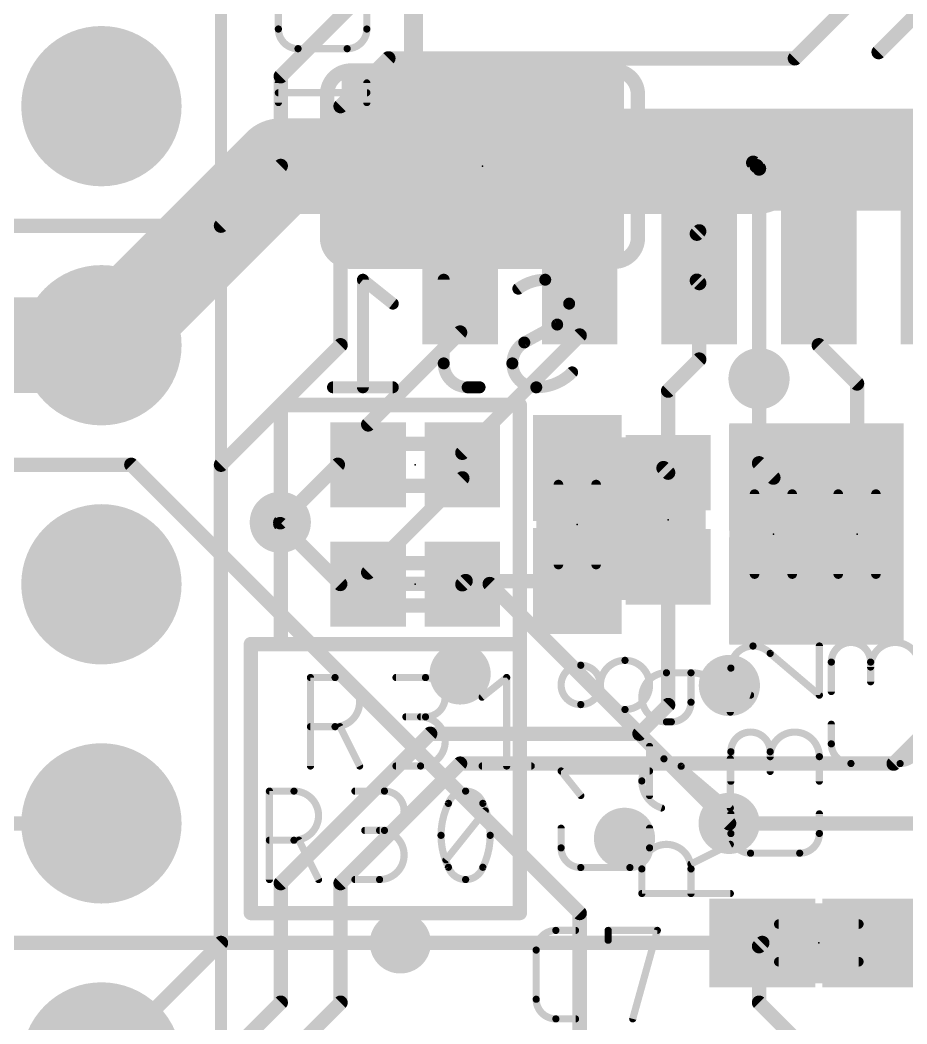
# Model space of a CAD drawing. Extents: x -2.3 to 95.2, y -2.6 to 57.4.
# Drawn here: x 16.92 to 26.34, y 29.62 to 40.28 of the extents above; entities that cross this region are included whole.
import ezdxf

# ---------------------------------------------------------------- set-up
doc = ezdxf.new("R2010")
doc.units = 0
for name, color, linetype in [('1', 12, 'CONTINUOUS'), ('16', 132, 'CONTINUOUS'), ('17', 253, 'CONTINUOUS'), ('18', 110, 'CONTINUOUS'), ('21', 253, 'CONTINUOUS'), ('22', 253, 'CONTINUOUS'), ('23', 53, 'CONTINUOUS'), ('24', 53, 'CONTINUOUS'), ('25', 253, 'CONTINUOUS'), ('26', 253, 'CONTINUOUS'), ('29', 253, 'CONTINUOUS'), ('30', 253, 'CONTINUOUS'), ('51', 253, 'CONTINUOUS')]:
    doc.layers.add(name, color=color, linetype=linetype)

# ---------------------------------------------------------------- blocks, each defined once
blk = doc.blocks.new('RECT')
blk.add_solid([(-0.5, -0.5), (0.5, -0.5), (-0.5, 0.5), (0.5, 0.5)])
blk = doc.blocks.new('ROUNDP')
at = {"const_width": 0.5}
blk.add_lwpolyline([(0, -0.25, 1), (0, 0.25, 1), (0, -0.25)], format="xyb", dxfattribs=at)
blk = doc.blocks.new('ROUNDV')
at = {"const_width": 0.5}
blk.add_lwpolyline([(0, -0.25, 1), (0, 0.25, 1), (0, -0.25)], format="xyb", dxfattribs=at)

msp = doc.modelspace()

# ---------------------------------------------------------------- linework, layer by layer
at = {"layer": '1', "const_width": 0.1524}
for points in [[(21.59, 41.5925), (19.685, 39.6875)], [(25.146, 39.878), (26.0348, 40.7668)], [(26.0352, 39.944), (26.7361, 40.6448)], [(20.32, 39.37), (20.828, 39.878)], [(20.828, 39.878), (25.146, 39.878)], [(19.685, 39.6875), (19.685, 38.735)], [(20.32, 36.83), (20.32, 39.37)], [(19.685, 38.735), (19.05, 38.1)], [(19.05, 38.1), (16.8275, 38.1)], [(21.59, 36.965), (21.59, 38.04)], [(22.86, 36.9333), (22.86, 38.04)], [(24.1046, 38.0146), (24.13, 38.04)], [(24.1046, 37.5158), (24.1046, 38.0146)], [(25.4, 36.83), (25.4, 38.04)], [(24.13, 37.4904), (24.1046, 37.5158)], [(24.13, 36.6776), (24.13, 37.4904)], [(20.6137, 35.9888), (21.59, 36.965)], [(22.86, 36.9333), (21.6137, 35.687)], [(20.32, 36.83), (19.05, 35.56)], [(25.8064, 36.4236), (25.4, 36.83)], [(23.7998, 36.3474), (24.13, 36.6776)], [(24.765, 35.5758), (24.765, 36.4744)], [(25.8064, 35.4234), (25.8064, 36.4236)], [(23.7998, 35.4758), (23.7998, 36.3474)], [(20.6137, 35.56), (20.6137, 35.9888)], [(21.6137, 35.56), (21.6137, 35.687)], [(19.05, 35.56), (19.05, 30.48)], [(19.6802, 34.9487), (20.2915, 35.56)], [(20.2915, 35.56), (20.6137, 35.56)], [(21.6137, 35.4159), (21.6137, 35.56)], [(24.9174, 35.4234), (24.765, 35.5758)], [(22.8346, 35.525), (23.7506, 35.525)], [(23.7506, 35.525), (23.7998, 35.4758)], [(20.6137, 34.4159), (21.6137, 35.4159)], [(24.9174, 35.4234), (25.8064, 35.4234)], [(20.6137, 34.29), (20.6137, 34.4159)], [(23.7998, 34.4758), (23.7998, 33.0073)], [(21.6137, 34.29), (21.6487, 34.325)], [(21.6487, 34.325), (22.8346, 34.325)], [(24.9174, 34.2234), (25.8064, 34.2234)], [(23.7998, 33.0073), (23.495, 32.7025)], [(26.8304, 33.02), (26.1954, 32.385)], [(21.2725, 32.7025), (19.685, 31.115)], [(23.495, 32.7025), (21.2725, 32.7025)], [(20.32, 31.115), (21.59, 32.385)], [(26.1954, 32.385), (21.59, 32.385)], [(17.78, 31.75), (16.51, 31.75)], [(24.4475, 31.75), (29.21, 31.75)], [(19.685, 31.115), (19.685, 29.845)], [(20.32, 29.845), (20.32, 31.115)], [(19.05, 30.48), (17.78, 29.21)], [(24.8, 30.48), (20.955, 30.48)], [(24.765, 30.445), (24.8, 30.48)], [(24.765, 29.845), (24.765, 30.445)], [(26, 30.48), (26.67, 30.48)], [(19.685, 29.845), (19.05, 29.21)], [(19.685, 29.21), (20.32, 29.845)], [(25.415, 29.195), (24.765, 29.845)]]:
    msp.add_lwpolyline(points, dxfattribs=at)
at = {"layer": '1', "const_width": 0.0762}
for points in [[(26.0083, 39.9709, 1), (26.0621, 39.917)], [(20.828, 39.9161, 1), (20.828, 39.8399)], [(20.8549, 39.8511, 1), (20.8011, 39.9049)], [(25.1191, 39.9049, 1), (25.1729, 39.8511)], [(25.146, 39.8399, 1), (25.146, 39.9161)], [(19.7231, 39.6875, 1), (19.6469, 39.6875)], [(19.6581, 39.7144, 1), (19.7119, 39.6606)], [(20.3581, 39.37, 1), (20.2819, 39.37)], [(20.2931, 39.3969, 1), (20.3469, 39.3431)], [(19.6469, 38.735, 1), (19.7231, 38.735)], [(19.7119, 38.7081, 1), (19.6581, 38.7619)], [(19.0231, 38.1269, 1), (19.0769, 38.0731)], [(19.05, 38.0619, 1), (19.05, 38.1381)], [(21.6281, 38.04, 1), (21.5519, 38.04)], [(22.8981, 38.04, 1), (22.8219, 38.04)], [(24.1427, 38.0146, 1), (24.0665, 38.0146)], [(24.0777, 38.0415, 1), (24.1315, 37.9877)], [(24.1569, 38.0131, 1), (24.1031, 38.0669)], [(25.4381, 38.04, 1), (25.3619, 38.04)], [(24.0665, 37.5158, 1), (24.1427, 37.5158)], [(24.1315, 37.5427, 1), (24.0777, 37.4889)], [(24.1681, 37.4904, 1), (24.0919, 37.4904)], [(24.1031, 37.4635, 1), (24.1569, 37.5173)], [(21.6169, 36.9381, 1), (21.5631, 36.9919)], [(22.8869, 36.9063, 1), (22.8331, 36.9602)], [(20.3469, 36.8031, 1), (20.2931, 36.8569)], [(21.5519, 36.965, 1), (21.6281, 36.965)], [(22.8219, 36.9333, 1), (22.8981, 36.9333)], [(25.4269, 36.8569, 1), (25.3731, 36.8031)], [(20.2819, 36.83, 1), (20.3581, 36.83)], [(25.3619, 36.83, 1), (25.4381, 36.83)], [(24.0919, 36.6776, 1), (24.1681, 36.6776)], [(24.1569, 36.6507, 1), (24.1031, 36.7045)], [(24.8031, 36.4744, 1), (24.7269, 36.4744)], [(25.8445, 36.4236, 1), (25.7683, 36.4236)], [(25.7795, 36.3967, 1), (25.8333, 36.4505)], [(23.8379, 36.3474, 1), (23.7617, 36.3474)], [(23.7729, 36.3743, 1), (23.8267, 36.3205)], [(20.6518, 35.9888, 1), (20.5756, 35.9888)], [(20.5868, 36.0157, 1), (20.6407, 35.9618)], [(21.6518, 35.687, 1), (21.5756, 35.687)], [(21.5868, 35.7139, 1), (21.6407, 35.6601)], [(19.0881, 35.56, 1), (19.0119, 35.56)], [(19.0231, 35.5869, 1), (19.0769, 35.5331)], [(20.2915, 35.5981, 1), (20.2915, 35.5219)], [(20.3185, 35.5331, 1), (20.2646, 35.5869)], [(20.6137, 35.5219, 1), (20.6137, 35.5981)], [(21.6518, 35.56, 1), (21.5756, 35.56)], [(24.7919, 35.6027, 1), (24.7381, 35.5489)], [(20.5756, 35.56, 1), (20.6518, 35.56)], [(21.5756, 35.56, 1), (21.6518, 35.56)], [(22.8346, 35.5631, 1), (22.8346, 35.4869)], [(23.7775, 35.5519, 1), (23.7237, 35.4981)], [(23.7506, 35.4869, 1), (23.7506, 35.5631)], [(23.7729, 35.4489, 1), (23.8267, 35.5027)], [(24.7269, 35.5758, 1), (24.8031, 35.5758)], [(21.5756, 35.4159, 1), (21.6518, 35.4159)], [(21.6407, 35.3889, 1), (21.5868, 35.4428)], [(23.7617, 35.4758, 1), (23.8379, 35.4758)], [(24.9174, 35.4615, 1), (24.9174, 35.3853)], [(24.8905, 35.3965, 1), (24.9443, 35.4503)], [(25.7683, 35.4234, 1), (25.8445, 35.4234)], [(25.8064, 35.3853, 1), (25.8064, 35.4615)], [(19.6533, 34.9756, 1), (19.7071, 34.9217)], [(20.6518, 34.4159, 1), (20.5756, 34.4159)], [(20.5868, 34.4428, 1), (20.6407, 34.3889)], [(23.8379, 34.4758, 1), (23.7617, 34.4758)], [(21.5868, 34.3169, 1), (21.6407, 34.2631)], [(21.6487, 34.3631, 1), (21.6487, 34.2869)], [(21.6757, 34.2981, 1), (21.6218, 34.3519)], [(22.8346, 34.2869, 1), (22.8346, 34.3631)], [(20.5756, 34.29, 1), (20.6518, 34.29)], [(24.9174, 34.2615, 1), (24.9174, 34.1853)], [(25.8064, 34.1853, 1), (25.8064, 34.2615)], [(23.8267, 32.9804, 1), (23.7729, 33.0342)], [(23.7617, 33.0073, 1), (23.8379, 33.0073)], [(21.2725, 32.7406, 1), (21.2725, 32.6644)], [(21.2994, 32.6756, 1), (21.2456, 32.7294)], [(23.4681, 32.7294, 1), (23.5219, 32.6756)], [(23.495, 32.6644, 1), (23.495, 32.7406)], [(21.59, 32.4231, 1), (21.59, 32.3469)], [(21.6169, 32.3581, 1), (21.5631, 32.4119)], [(26.1685, 32.4119, 1), (26.2223, 32.3581)], [(26.1954, 32.3469, 1), (26.1954, 32.4231)], [(17.78, 31.7119, 1), (17.78, 31.7881)], [(24.4475, 31.7881, 1), (24.4475, 31.7119)], [(19.7231, 31.115, 1), (19.6469, 31.115)], [(19.6581, 31.1419, 1), (19.7119, 31.0881)], [(20.3581, 31.115, 1), (20.2819, 31.115)], [(20.2931, 31.1419, 1), (20.3469, 31.0881)], [(19.0119, 30.48, 1), (19.0881, 30.48)], [(19.0769, 30.4531, 1), (19.0231, 30.5069)], [(20.955, 30.5181, 1), (20.955, 30.4419)], [(24.8031, 30.445, 1), (24.7269, 30.445)], [(24.7381, 30.4719, 1), (24.7919, 30.4181)], [(24.8269, 30.4531, 1), (24.7731, 30.5069)], [(24.8, 30.4419, 1), (24.8, 30.5181)], [(26, 30.5181, 1), (26, 30.4419)], [(19.6469, 29.845, 1), (19.7231, 29.845)], [(19.7119, 29.8181, 1), (19.6581, 29.8719)], [(20.2819, 29.845, 1), (20.3581, 29.845)], [(20.3469, 29.8181, 1), (20.2931, 29.8719)], [(24.7269, 29.845, 1), (24.8031, 29.845)], [(24.7919, 29.8719, 1), (24.7381, 29.8181)]]:
    msp.add_lwpolyline(points, format="xyb", dxfattribs=at)
at = {"layer": '16'}
for points, const_width in [([(30.5943, 38.7686), (24.7035, 38.7686)], 1.016), ([(17.78, 36.83), (19.6825, 38.7325)], 1.016), ([(19.6825, 38.7325), (21.0655, 38.7325)], 1.016), ([(22.5895, 38.7325), (24.7396, 38.7325)], 1.016), ([(24.7396, 38.7325), (24.7035, 38.7686)], 0.1524), ([(24.765, 38.7071), (24.7396, 38.7325)], 0.1524), ([(24.765, 36.4744), (24.765, 38.7071)], 0.1524), ([(17.78, 36.83), (7.62, 36.83)], 1.016), ([(16.1925, 35.56), (18.0975, 35.56)], 0.1524), ([(18.0975, 35.56), (22.86, 30.7975)], 0.1524), ([(19.6802, 34.9298), (19.6802, 34.9487)], 0.1524), ([(20.3167, 34.2933), (19.6802, 34.9298)], 0.1524), ([(21.9042, 34.2933), (20.3167, 34.2933)], 0.1524), ([(24.4475, 31.75), (21.9042, 34.2933)], 0.1524), ([(22.86, 30.7975), (22.86, 29.21)], 0.1524), ([(11.43, 30.48), (20.955, 30.48)], 0.1524)]:
    msp.add_lwpolyline(points, dxfattribs=dict(at, const_width=const_width))
for points, const_width in [([(24.7035, 39.0226, 1), (24.7035, 38.5146)], 0.508), ([(19.6825, 38.9865, 1), (19.6825, 38.4785)], 0.508), ([(19.8621, 38.5529, 1), (19.5029, 38.9121)], 0.508), ([(21.0655, 38.4785, 1), (21.0655, 38.9865)], 0.508), ([(22.5895, 38.9865, 1), (22.5895, 38.4785)], 0.508), ([(24.7396, 38.4785, 1), (24.7396, 38.9865)], 0.508), ([(24.7304, 38.7956, 1), (24.6765, 38.7417)], 0.0762), ([(24.7665, 38.7594, 1), (24.7127, 38.7056)], 0.0762), ([(24.7127, 38.7056, 1), (24.7665, 38.7594)], 0.0762), ([(24.8031, 38.7071, 1), (24.7269, 38.7071)], 0.0762), ([(24.7381, 38.6802, 1), (24.7919, 38.734)], 0.0762), ([(17.78, 36.576, 1), (17.78, 37.084)], 0.508), ([(17.6004, 37.0096, 1), (17.9596, 36.6504)], 0.508), ([(24.7269, 36.4744, 1), (24.8031, 36.4744)], 0.0762), ([(18.1244, 35.5869, 1), (18.0706, 35.5331)], 0.0762), ([(18.0975, 35.5219, 1), (18.0975, 35.5981)], 0.0762), ([(19.7183, 34.9487, 1), (19.6421, 34.9487)], 0.0762), ([(19.7071, 34.9567, 1), (19.6533, 34.9029)], 0.0762), ([(19.6421, 34.9298, 1), (19.7183, 34.9298)], 0.0762), ([(20.3167, 34.3314, 1), (20.3167, 34.2552)], 0.0762), ([(20.2898, 34.2663, 1), (20.3437, 34.3202)], 0.0762), ([(21.9312, 34.3202, 1), (21.8773, 34.2663)], 0.0762), ([(21.9042, 34.2552, 1), (21.9042, 34.3314)], 0.0762), ([(24.4206, 31.7231, 1), (24.4744, 31.7769)], 0.0762), ([(22.8981, 30.7975, 1), (22.8219, 30.7975)], 0.0762), ([(22.8331, 30.7706, 1), (22.8869, 30.8244)], 0.0762), ([(20.955, 30.4419, 1), (20.955, 30.5181)], 0.0762)]:
    msp.add_lwpolyline(points, format="xyb", dxfattribs=dict(at, const_width=const_width))
at = {"layer": '21'}
for points, const_width in [([(19.05, 50.8), (19.05, 3.81)], 0.127), ([(21.095, 39.24), (21.095, 42.54)], 0.2032), ([(21.095, 38.74), (21.095, 39.24)], 0.2032)]:
    msp.add_lwpolyline(points, dxfattribs=dict(at, const_width=const_width))
at = {"layer": '21', "const_width": 0.1016}
for points in [[(21.1458, 39.24, 1), (21.0442, 39.24)], [(21.0442, 39.24, 1), (21.1458, 39.24)], [(21.0442, 38.74, 1), (21.1458, 38.74)]]:
    msp.add_lwpolyline(points, format="xyb", dxfattribs=at)
at = {"layer": '22'}
for points, const_width in [([(20.4305, 39.7485, 0.4142), (20.1765, 39.4945)], 0.1524), ([(20.4305, 39.7866, 1), (20.4305, 39.7104)], 0.0762), ([(20.4305, 39.7104, 1), (20.4305, 39.7866)], 0.0762), ([(23.4785, 39.4945, 0.4142), (23.2245, 39.7485)], 0.1524), ([(23.2245, 39.7866, 1), (23.2245, 39.7104)], 0.0762), ([(23.2245, 39.7104, 1), (23.2245, 39.7866)], 0.0762), ([(20.2146, 39.4945, 1), (20.1384, 39.4945)], 0.0762), ([(23.5166, 39.4945, 1), (23.4404, 39.4945)], 0.0762), ([(20.1384, 39.4945, 1), (20.2146, 39.4945)], 0.0762), ([(23.4404, 39.4945, 1), (23.5166, 39.4945)], 0.0762), ([(20.1765, 37.9705, 0.4142), (20.4305, 37.7165)], 0.1524), ([(20.2146, 37.9705, 1), (20.1384, 37.9705)], 0.0762), ([(20.1384, 37.9705, 1), (20.2146, 37.9705)], 0.0762), ([(23.2245, 37.7165, 0.4142), (23.4785, 37.9705)], 0.1524), ([(23.5166, 37.9705, 1), (23.4404, 37.9705)], 0.0762), ([(23.4404, 37.9705, 1), (23.5166, 37.9705)], 0.0762), ([(20.4305, 37.7546, 1), (20.4305, 37.6784)], 0.0762), ([(20.4305, 37.6784, 1), (20.4305, 37.7546)], 0.0762), ([(23.2245, 37.7546, 1), (23.2245, 37.6784)], 0.0762), ([(23.2245, 37.6784, 1), (23.2245, 37.7546)], 0.0762)]:
    msp.add_lwpolyline(points, format="xyb", dxfattribs=dict(at, const_width=const_width))
at = {"layer": '22', "const_width": 0.1524}
for points in [[(23.2245, 39.7485), (20.4305, 39.7485)], [(20.1765, 39.4945), (20.1765, 37.9705)], [(23.4785, 39.4945), (23.4785, 37.9705)], [(20.4305, 37.7165), (23.2245, 37.7165)]]:
    msp.add_lwpolyline(points, dxfattribs=at)
at = {"layer": '23'}
for p in [(21.1137, 35.56), (22.8346, 34.925), (23.7998, 34.9758), (24.9174, 34.8234), (25.8064, 34.8234), (21.1137, 34.29), (25.4, 30.48)]:
    msp.add_point(p, dxfattribs=at)
at = {"layer": '24'}
msp.add_point((21.8275, 38.7325), dxfattribs=at)
at = {"layer": '25'}
for points, const_width in [([(19.6596, 40.1893), (19.6596, 40.3981)], 0.0762), ([(20.5994, 40.3981), (20.5994, 40.1893)], 0.0762), ([(20.3906, 39.9804), (19.8684, 39.9804)], 0.0762), ([(19.6596, 39.4081), (19.6596, 39.6169)], 0.0762), ([(20.5994, 39.4081), (20.5994, 39.6169)], 0.0762), ([(19.6596, 39.5125), (20.5994, 39.5125)], 0.0762), ([(19.685, 36.195), (19.685, 33.655)], 0.1524), ([(19.685, 36.195), (22.225, 36.195)], 0.1524), ([(22.225, 36.195), (22.225, 33.655)], 0.1524), ([(19.3675, 33.655), (19.685, 33.655)], 0.1524), ([(19.3675, 30.7975), (19.3675, 33.655)], 0.1524), ([(19.685, 33.655), (22.225, 33.655)], 0.1524), ([(22.225, 33.655), (22.225, 30.7975)], 0.1524), ([(25.4059, 33.1122), (25.4059, 33.6343)], 0.0762), ([(24.8838, 33.556), (25.4059, 33.1122)], 0.0762), ([(25.5329, 33.1503), (25.5329, 33.4636)], 0.0762), ([(25.9506, 33.4636), (25.9506, 33.2547)], 0.0762), ([(23.7815, 33.3502), (24.0425, 33.3502)], 0.0762), ([(24.0425, 33.3502), (24.0425, 33.0369)], 0.0762), ([(20.0005, 32.3596), (20.0005, 33.2994)], 0.0762), ([(20.0005, 33.2994), (20.2615, 33.2994)], 0.0762), ([(20.9091, 33.2994), (21.2224, 33.2994)], 0.0762), ([(21.8235, 33.0906), (22.0846, 33.2994)], 0.0762), ([(22.0846, 33.2994), (22.0846, 32.3596)], 0.0762), ([(21.2224, 32.8817), (21.0136, 32.8817)], 0.0762), ([(23.8337, 32.8281), (23.7815, 32.8281)], 0.0762), ([(20.2615, 32.7773), (20.0005, 32.7773)], 0.0762), ([(20.5226, 32.3596), (20.3137, 32.7773)], 0.0762), ([(25.5329, 32.5946), (25.5329, 32.8034)], 0.0762), ([(23.6025, 32.0454), (23.6025, 32.5675)], 0.0762), ([(24.4661, 32.1978), (24.4661, 32.5111)], 0.0762), ([(24.8838, 32.5111), (24.8838, 32.3022)], 0.0762), ([(24.4602, 31.9137), (24.4602, 32.4358)], 0.0762), ([(25.4059, 32.1978), (25.4059, 32.4588)], 0.0762), ([(26.2639, 32.3857), (25.7417, 32.3857)], 0.0762), ([(20.9091, 32.3596), (21.1702, 32.3596)], 0.0762), ([(21.8235, 32.3596), (22.3457, 32.3596)], 0.0762), ([(22.8715, 32.0454), (22.6627, 32.3064)], 0.0762), ([(22.6627, 32.3064), (23.6025, 32.3064)], 0.0762), ([(23.9381, 32.3575), (24.4602, 31.9137)], 0.0762), ([(19.5644, 31.1531), (19.5644, 32.0929)], 0.0762), ([(19.5644, 32.0929), (19.8254, 32.0929)], 0.0762), ([(20.473, 32.0929), (20.7863, 32.0929)], 0.0762), ([(21.4396, 31.3619), (21.8573, 31.8841)], 0.0762), ([(24.4661, 31.6421), (24.4661, 31.8509)], 0.0762), ([(25.4059, 31.8509), (25.4059, 31.6421)], 0.0762), ([(20.7863, 31.6752), (20.5775, 31.6752)], 0.0762), ([(22.6627, 31.4897), (22.6627, 31.6985)], 0.0762), ([(23.6025, 31.6985), (23.6025, 31.4897)], 0.0762), ([(19.8254, 31.5708), (19.5644, 31.5708)], 0.0762), ([(20.0865, 31.1531), (19.8776, 31.5708)], 0.0762), ([(24.4602, 31.5271), (24.0425, 31.3183)], 0.0762), ([(25.1971, 31.4332), (24.6749, 31.4332)], 0.0762), ([(23.3937, 31.2808), (22.8715, 31.2808)], 0.0762), ([(23.5204, 31.005), (23.5204, 31.2661)], 0.0762), ([(24.0425, 31.2661), (24.0425, 31.005)], 0.0762), ([(20.473, 31.1531), (20.7341, 31.1531)], 0.0762), ([(24.4602, 31.005), (23.5204, 31.005)], 0.0762), ([(22.225, 30.7975), (19.3675, 30.7975)], 0.1524), ([(22.6069, 30.6129), (22.8158, 30.6129)], 0.0762), ([(23.1627, 30.5085), (23.1627, 30.6129)], 0.0762), ([(23.1627, 30.6129), (23.6848, 30.6129)], 0.0762), ([(23.6848, 30.6129), (23.4237, 29.6731)], 0.0762), ([(22.3981, 29.8819), (22.3981, 30.4041)], 0.0762), ([(22.8158, 29.6731), (22.6069, 29.6731)], 0.0762)]:
    msp.add_lwpolyline(points, dxfattribs=dict(at, const_width=const_width))
for points, const_width in [([(19.6786, 40.1893, 1), (19.6405, 40.1893)], 0.0381), ([(19.6596, 40.1893, 0.4142), (19.8684, 39.9804)], 0.0762), ([(19.6406, 40.1893, 1), (19.6787, 40.1893)], 0.0381), ([(20.3906, 39.9804, 0.4142), (20.5994, 40.1893)], 0.0762), ([(20.6184, 40.1893, 1), (20.5803, 40.1893)], 0.0381), ([(20.5803, 40.1893, 1), (20.6184, 40.1893)], 0.0381), ([(19.8684, 39.9995, 1), (19.8684, 39.9614)], 0.0381), ([(19.8684, 39.9614, 1), (19.8684, 39.9995)], 0.0381), ([(20.3906, 39.9995, 1), (20.3906, 39.9614)], 0.0381), ([(20.3906, 39.9614, 1), (20.3906, 39.9995)], 0.0381), ([(21.6, 39.425, 1), (21.6, 39.625, 1), (21.6, 39.425)], 0.254), ([(19.6787, 39.6169, 1), (19.6406, 39.6169)], 0.0381), ([(20.6184, 39.6169, 1), (20.5803, 39.6169)], 0.0381), ([(19.6596, 39.5316, 1), (19.6596, 39.4935)], 0.0381), ([(20.5994, 39.4935, 1), (20.5994, 39.5316)], 0.0381), ([(19.6406, 39.4081, 1), (19.6787, 39.4081)], 0.0381), ([(20.5803, 39.4081, 1), (20.6184, 39.4081)], 0.0381), ([(19.7231, 36.195, 1), (19.6469, 36.195)], 0.0762), ([(19.685, 36.2331, 1), (19.685, 36.1569)], 0.0762), ([(22.2631, 36.195, 1), (22.1869, 36.195)], 0.0762), ([(22.225, 36.1569, 1), (22.225, 36.2331)], 0.0762), ([(19.3675, 33.6931, 1), (19.3675, 33.6169)], 0.0762), ([(19.4056, 33.655, 1), (19.3294, 33.655)], 0.0762), ([(19.685, 33.6931, 1), (19.685, 33.6169)], 0.0762), ([(19.685, 33.6169, 1), (19.685, 33.6931)], 0.0762), ([(22.2631, 33.655, 1), (22.1869, 33.655)], 0.0762), ([(22.225, 33.6169, 1), (22.225, 33.6931)], 0.0762), ([(25.9506, 33.4636, 1), (25.5329, 33.4636)], 0.0762), ([(26.4727, 33.4113, 1), (25.9506, 33.4113)], 0.0762), ([(19.6469, 33.655, 1), (19.7231, 33.655)], 0.0762), ([(22.1869, 33.655, 1), (22.2631, 33.655)], 0.0762), ([(24.7011, 33.6343, 0.4142), (24.4661, 33.3993)], 0.0762), ([(24.8838, 33.556, 0.2053), (24.7011, 33.6343)], 0.0762), ([(24.701, 33.6533, 1), (24.7011, 33.6153)], 0.0381), ([(24.7011, 33.6153, 1), (24.7011, 33.6534)], 0.0381), ([(25.425, 33.6343, 1), (25.3869, 33.6343)], 0.0381), ([(23.3414, 33.4819, 1), (23.3414, 32.9598)], 0.0762), ([(23.3414, 32.9598, 1), (23.3414, 33.4819)], 0.0762), ([(23.3414, 33.501, 1), (23.3414, 33.4629)], 0.0381), ([(23.3414, 33.4628, 1), (23.3414, 33.5009)], 0.0381), ([(24.8961, 33.5705, 1), (24.8715, 33.5415)], 0.0381), ([(24.87, 33.5428, 1), (24.8976, 33.5691)], 0.0381), ([(25.552, 33.4636, 1), (25.5139, 33.4636)], 0.0381), ([(25.9696, 33.4636, 1), (25.9315, 33.4636)], 0.0381), ([(22.8715, 33.4297, 1), (22.8715, 33.012)], 0.0762), ([(22.8715, 33.012, 1), (22.8715, 33.4297)], 0.0762), ([(22.8715, 33.4487, 1), (22.8715, 33.4106)], 0.0381), ([(22.8715, 33.4106, 1), (22.8715, 33.4487)], 0.0381), ([(23.7815, 33.3502, 1), (23.7815, 32.8281)], 0.0762), ([(23.7815, 33.3693, 1), (23.7815, 33.3312)], 0.0381), ([(23.7815, 33.3311, 1), (23.7815, 33.3692)], 0.0381), ([(24.0425, 33.3693, 1), (24.0425, 33.3312)], 0.0381), ([(24.0616, 33.3502, 1), (24.0235, 33.3502)], 0.0381), ([(24.4602, 32.9325, 0.4142), (24.0425, 33.3502)], 0.0762), ([(24.0425, 33.3312, 1), (24.0425, 33.3693)], 0.0381), ([(24.4661, 33.3993, 0.3252), (24.6749, 33.1122)], 0.0762), ([(24.4851, 33.3994, 1), (24.4471, 33.3993)], 0.0381), ([(24.4471, 33.3993, 1), (24.4852, 33.3993)], 0.0381), ([(25.5139, 33.4636, 1), (25.552, 33.4636)], 0.0381), ([(25.9315, 33.4636, 1), (25.9696, 33.4636)], 0.0381), ([(25.9315, 33.4113, 1), (25.9696, 33.4113)], 0.0381), ([(20.0195, 33.2994, 1), (19.9814, 33.2994)], 0.0381), ([(20.0005, 33.3184, 1), (20.0005, 33.2803)], 0.0381), ([(20.2615, 32.7773, 1), (20.2615, 33.2994)], 0.0762), ([(20.2615, 33.3184, 1), (20.2615, 33.2803)], 0.0381), ([(20.2615, 33.2803, 1), (20.2615, 33.3184)], 0.0381), ([(20.9091, 33.3184, 1), (20.9091, 33.2803)], 0.0381), ([(21.2224, 32.8817, 1), (21.2224, 33.2994)], 0.0762), ([(21.2224, 33.3184, 1), (21.2224, 33.2803)], 0.0381), ([(21.2224, 33.2803, 1), (21.2224, 33.3184)], 0.0381), ([(22.1036, 33.2994, 1), (22.0655, 33.2994)], 0.0381), ([(22.0965, 33.2845, 1), (22.0727, 33.3143)], 0.0381), ([(25.5139, 33.1503, 1), (25.552, 33.1503)], 0.0381), ([(25.9315, 33.2547, 1), (25.9696, 33.2547)], 0.0381), ([(21.8116, 33.1054, 1), (21.8354, 33.0757)], 0.0381), ([(23.8337, 32.8281, 0.4142), (24.0425, 33.0369)], 0.0762), ([(24.0616, 33.0369, 1), (24.0235, 33.0369)], 0.0381), ([(24.6691, 33.0941, 1), (24.6808, 33.1303)], 0.0381), ([(25.3869, 33.1122, 1), (25.425, 33.1122)], 0.0381), ([(25.3936, 33.0977, 1), (25.4182, 33.1267)], 0.0381), ([(22.8715, 33.031, 1), (22.8715, 32.9929)], 0.0381), ([(22.8715, 32.993, 1), (22.8715, 33.0311)], 0.0381), ([(23.3414, 32.9788, 1), (23.3414, 32.9407)], 0.0381), ([(23.3414, 32.9407, 1), (23.3414, 32.9788)], 0.0381), ([(24.0235, 33.0369, 1), (24.0616, 33.0369)], 0.0381), ([(21.0136, 32.9008, 1), (21.0136, 32.8627)], 0.0381), ([(21.1702, 32.3596, 1), (21.1702, 32.8817)], 0.0762), ([(21.1702, 32.9008, 1), (21.1702, 32.8627)], 0.0381), ([(21.2224, 32.9008, 1), (21.2224, 32.8627)], 0.0381), ([(21.2224, 32.8627, 1), (21.2224, 32.9008)], 0.0381), ([(23.7815, 32.8471, 1), (23.7815, 32.809)], 0.0381), ([(23.7815, 32.809, 1), (23.7815, 32.8471)], 0.0381), ([(23.8337, 32.8471, 1), (23.8337, 32.809)], 0.0381), ([(23.8337, 32.809, 1), (23.8337, 32.8471)], 0.0381), ([(24.4412, 32.9325, 1), (24.4793, 32.9325)], 0.0381), ([(20.0005, 32.7963, 1), (20.0005, 32.7582)], 0.0381), ([(20.2615, 32.7963, 1), (20.2615, 32.7582)], 0.0381), ([(20.2615, 32.7582, 1), (20.2615, 32.7963)], 0.0381), ([(20.3308, 32.7858, 1), (20.2967, 32.7688)], 0.0381), ([(24.8838, 32.5111, 1), (24.4661, 32.5111)], 0.0762), ([(25.4059, 32.4588, 1), (24.8838, 32.4588)], 0.0762), ([(25.552, 32.8034, 1), (25.5139, 32.8034)], 0.0381), ([(23.6216, 32.5675, 1), (23.5835, 32.5675)], 0.0381), ([(24.4852, 32.5111, 1), (24.4471, 32.5111)], 0.0381), ([(24.4471, 32.5111, 1), (24.4852, 32.5111)], 0.0381), ([(24.9028, 32.5111, 1), (24.8647, 32.5111)], 0.0381), ([(24.8647, 32.5111, 1), (24.9028, 32.5111)], 0.0381), ([(25.5519, 32.5946, 1), (25.5138, 32.5946)], 0.0381), ([(25.5329, 32.5946, 0.4142), (25.7417, 32.3857)], 0.0762), ([(25.5139, 32.5946, 1), (25.552, 32.5946)], 0.0381), ([(26.2639, 32.3857, 0.4142), (26.4727, 32.5946)], 0.0762), ([(23.7553, 32.4358, 0.4142), (23.5204, 32.2009)], 0.0762), ([(23.7553, 32.4549, 1), (23.7554, 32.4168)], 0.0381), ([(23.9381, 32.3575, 0.2053), (23.7553, 32.4358)], 0.0762), ([(23.7553, 32.4168, 1), (23.7553, 32.4549)], 0.0381), ([(24.4793, 32.4358, 1), (24.4412, 32.4358)], 0.0381), ([(24.8647, 32.4588, 1), (24.9028, 32.4588)], 0.0381), ([(25.425, 32.4588, 1), (25.3869, 32.4588)], 0.0381), ([(25.3869, 32.4588, 1), (25.425, 32.4588)], 0.0381), ([(25.7417, 32.4048, 1), (25.7417, 32.3667)], 0.0381), ([(25.7417, 32.3667, 1), (25.7417, 32.4048)], 0.0381), ([(26.2639, 32.4048, 1), (26.2639, 32.3667)], 0.0381), ([(26.2639, 32.3667, 1), (26.2639, 32.4048)], 0.0381), ([(19.9814, 32.3596, 1), (20.0195, 32.3596)], 0.0381), ([(20.5055, 32.3511, 1), (20.5396, 32.3681)], 0.0381), ([(20.9091, 32.3787, 1), (20.9091, 32.3406)], 0.0381), ([(21.1702, 32.3787, 1), (21.1702, 32.3406)], 0.0381), ([(21.1702, 32.3406, 1), (21.1702, 32.3787)], 0.0381), ([(21.8235, 32.3787, 1), (21.8235, 32.3406)], 0.0381), ([(22.0655, 32.3596, 1), (22.1036, 32.3596)], 0.0381), ([(22.3457, 32.3406, 1), (22.3457, 32.3787)], 0.0381), ([(22.6776, 32.3183, 1), (22.6478, 32.2945)], 0.0381), ([(22.6627, 32.3255, 1), (22.6627, 32.2874)], 0.0381), ([(23.6025, 32.2874, 1), (23.6025, 32.3255)], 0.0381), ([(23.9504, 32.372, 1), (23.9258, 32.343)], 0.0381), ([(23.9243, 32.3443, 1), (23.9519, 32.3706)], 0.0381), ([(24.8647, 32.3022, 1), (24.9028, 32.3022)], 0.0381), ([(23.5204, 32.2009, 0.3252), (23.7292, 31.9137)], 0.0762), ([(23.5394, 32.2009, 1), (23.5014, 32.2009)], 0.0381), ([(23.5014, 32.2009, 1), (23.5395, 32.2009)], 0.0381), ([(24.4471, 32.1978, 1), (24.4852, 32.1978)], 0.0381), ([(25.3869, 32.1978, 1), (25.425, 32.1978)], 0.0381), ([(19.5644, 32.112, 1), (19.5644, 32.0739)], 0.0381), ([(19.5834, 32.0929, 1), (19.5453, 32.0929)], 0.0381), ([(19.8254, 32.112, 1), (19.8254, 32.0739)], 0.0381), ([(19.8254, 31.5708, 1), (19.8254, 32.0929)], 0.0762), ([(19.8254, 32.0739, 1), (19.8254, 32.112)], 0.0381), ([(20.473, 32.112, 1), (20.473, 32.0739)], 0.0381), ([(20.7863, 32.112, 1), (20.7863, 32.0739)], 0.0381), ([(20.7863, 31.6752, 1), (20.7863, 32.0929)], 0.0762), ([(20.7863, 32.0739, 1), (20.7863, 32.112)], 0.0381), ([(21.6485, 32.0929, 0.3205), (21.4658, 31.9624)], 0.0762), ([(21.8312, 31.9624, 0.3205), (21.6485, 32.0929)], 0.0762), ([(21.6485, 32.1119, 1), (21.6485, 32.0739)], 0.0381), ([(21.6485, 32.0739, 1), (21.6485, 32.1119)], 0.0381), ([(21.4658, 31.9624, 0.1139), (21.3874, 31.623)], 0.0762), ([(21.4829, 31.954, 1), (21.4486, 31.9707)], 0.0381), ([(21.9095, 31.623, 0.1139), (21.8312, 31.9624)], 0.0762), ([(21.8484, 31.9707, 1), (21.8141, 31.954)], 0.0381), ([(22.8567, 32.0335, 1), (22.8864, 32.0573)], 0.0381), ([(23.5835, 32.0454, 1), (23.6216, 32.0454)], 0.0381), ([(21.4477, 31.9686, 1), (21.4838, 31.9562)], 0.0381), ([(21.8132, 31.9562, 1), (21.8493, 31.9686)], 0.0381), ([(21.8722, 31.8722, 1), (21.8425, 31.896)], 0.0381), ([(23.7234, 31.8956, 1), (23.7351, 31.9318)], 0.0381), ([(24.4412, 31.9137, 1), (24.4793, 31.9137)], 0.0381), ([(24.4852, 31.8509, 1), (24.4471, 31.8509)], 0.0381), ([(24.4479, 31.8992, 1), (24.4725, 31.9282)], 0.0381), ([(25.425, 31.8509, 1), (25.3869, 31.8509)], 0.0381), ([(20.5775, 31.6943, 1), (20.5775, 31.6562)], 0.0381), ([(20.7341, 31.1531, 1), (20.7341, 31.6752)], 0.0762), ([(20.7341, 31.6943, 1), (20.7341, 31.6562)], 0.0381), ([(20.7863, 31.6943, 1), (20.7863, 31.6562)], 0.0381), ([(20.7863, 31.6562, 1), (20.7863, 31.6943)], 0.0381), ([(22.6818, 31.6985, 1), (22.6437, 31.6985)], 0.0381), ([(23.6216, 31.6985, 1), (23.5835, 31.6985)], 0.0381), ([(24.4851, 31.6421, 1), (24.447, 31.6421)], 0.0381), ([(24.4661, 31.6421, 0.4142), (24.6749, 31.4332)], 0.0762), ([(25.1971, 31.4332, 0.4142), (25.4059, 31.6421)], 0.0762), ([(25.425, 31.6421, 1), (25.3869, 31.6421)], 0.0381), ([(19.5644, 31.5898, 1), (19.5644, 31.5517)], 0.0381), ([(19.8254, 31.5898, 1), (19.8254, 31.5517)], 0.0381), ([(19.8254, 31.5517, 1), (19.8254, 31.5898)], 0.0381), ([(19.8947, 31.5793, 1), (19.8606, 31.5623)], 0.0381), ([(21.3874, 31.623, 0.1139), (21.4658, 31.2836)], 0.0762), ([(21.4065, 31.623, 1), (21.3684, 31.623)], 0.0381), ([(21.3684, 31.623, 1), (21.4065, 31.623)], 0.0381), ([(21.8312, 31.2836, 0.1139), (21.9095, 31.623)], 0.0762), ([(21.9286, 31.623, 1), (21.8905, 31.623)], 0.0381), ([(21.8905, 31.623, 1), (21.9286, 31.623)], 0.0381), ([(24.4471, 31.6421, 1), (24.4852, 31.6421)], 0.0381), ([(25.3869, 31.6421, 1), (25.425, 31.6421)], 0.0381), ([(22.6817, 31.4897, 1), (22.6436, 31.4897)], 0.0381), ([(22.6627, 31.4897, 0.4142), (22.8715, 31.2808)], 0.0762), ([(22.6437, 31.4897, 1), (22.6818, 31.4897)], 0.0381), ([(23.3937, 31.2808, 0.4142), (23.6025, 31.4897)], 0.0762), ([(24.0425, 31.2661, 1), (23.5204, 31.2661)], 0.0762), ([(23.6216, 31.4897, 1), (23.5835, 31.4897)], 0.0381), ([(23.5835, 31.4897, 1), (23.6216, 31.4897)], 0.0381), ([(24.4687, 31.5101, 1), (24.4517, 31.5442)], 0.0381), ([(24.6749, 31.4523, 1), (24.6749, 31.4142)], 0.0381), ([(24.6749, 31.4142, 1), (24.6749, 31.4523)], 0.0381), ([(25.1971, 31.4523, 1), (25.1971, 31.4142)], 0.0381), ([(25.1971, 31.4142, 1), (25.1971, 31.4523)], 0.0381), ([(21.4248, 31.3738, 1), (21.4545, 31.35)], 0.0381), ([(21.4838, 31.2898, 1), (21.4477, 31.2774)], 0.0381), ([(21.4658, 31.2836, 0.3205), (21.6485, 31.1531)], 0.0762), ([(21.4486, 31.2753, 1), (21.4829, 31.292)], 0.0381), ([(21.6485, 31.1531, 0.3205), (21.8312, 31.2836)], 0.0762), ([(21.8141, 31.292, 1), (21.8484, 31.2753)], 0.0381), ([(21.8492, 31.2774, 1), (21.8132, 31.2898)], 0.0381), ([(22.8715, 31.2999, 1), (22.8715, 31.2618)], 0.0381), ([(22.8715, 31.2618, 1), (22.8715, 31.2999)], 0.0381), ([(23.3937, 31.2999, 1), (23.3937, 31.2618)], 0.0381), ([(23.3937, 31.2618, 1), (23.3937, 31.2999)], 0.0381), ([(23.5395, 31.2661, 1), (23.5014, 31.2661)], 0.0381), ([(23.5014, 31.2661, 1), (23.5395, 31.2661)], 0.0381), ([(24.034, 31.3353, 1), (24.051, 31.3012)], 0.0381), ([(24.0616, 31.2661, 1), (24.0235, 31.2661)], 0.0381), ([(24.0235, 31.2661, 1), (24.0616, 31.2661)], 0.0381), ([(19.5453, 31.1531, 1), (19.5834, 31.1531)], 0.0381), ([(20.0694, 31.1446, 1), (20.1035, 31.1616)], 0.0381), ([(20.473, 31.1722, 1), (20.473, 31.1341)], 0.0381), ([(20.7341, 31.1722, 1), (20.7341, 31.1341)], 0.0381), ([(20.7341, 31.1341, 1), (20.7341, 31.1722)], 0.0381), ([(21.6485, 31.1721, 1), (21.6485, 31.1341)], 0.0381), ([(21.6485, 31.1341, 1), (21.6485, 31.1721)], 0.0381), ([(23.5204, 31.0241, 1), (23.5204, 30.986)], 0.0381), ([(24.4602, 30.986, 1), (24.4602, 31.0241)], 0.0381), ([(23.5014, 31.005, 1), (23.5395, 31.005)], 0.0381), ([(24.0235, 31.005, 1), (24.0616, 31.005)], 0.0381), ([(19.3675, 30.8356, 1), (19.3675, 30.7594)], 0.0762), ([(19.3294, 30.7975, 1), (19.4056, 30.7975)], 0.0762), ([(22.1869, 30.7975, 1), (22.2631, 30.7975)], 0.0762), ([(22.225, 30.7594, 1), (22.225, 30.8356)], 0.0762), ([(22.6069, 30.6129, 0.4142), (22.3981, 30.4041)], 0.0762), ([(22.6069, 30.6319, 1), (22.6069, 30.5938)], 0.0381), ([(22.6069, 30.5939, 1), (22.6069, 30.6319)], 0.0381), ([(22.8158, 30.5938, 1), (22.8158, 30.6319)], 0.0381), ([(23.1817, 30.6129, 1), (23.1436, 30.6129)], 0.0381), ([(23.1627, 30.6319, 1), (23.1627, 30.5938)], 0.0381), ([(23.7031, 30.6078, 1), (23.6664, 30.618)], 0.0381), ([(23.6848, 30.5938, 1), (23.6848, 30.6319)], 0.0381), ([(23.1436, 30.5085, 1), (23.1817, 30.5085)], 0.0381), ([(22.4171, 30.4041, 1), (22.379, 30.4041)], 0.0381), ([(22.379, 30.4041, 1), (22.4171, 30.4041)], 0.0381), ([(22.3981, 29.8819, 0.4142), (22.6069, 29.6731)], 0.0762), ([(22.4171, 29.8819, 1), (22.379, 29.8819)], 0.0381), ([(22.379, 29.8819, 1), (22.4171, 29.8819)], 0.0381), ([(22.6069, 29.6922, 1), (22.6069, 29.6541)], 0.0381), ([(22.6069, 29.6541, 1), (22.6069, 29.6922)], 0.0381), ([(22.8158, 29.6541, 1), (22.8158, 29.6922)], 0.0381), ([(23.4054, 29.6782, 1), (23.4421, 29.668)], 0.0381)]:
    msp.add_lwpolyline(points, format="xyb", dxfattribs=dict(at, const_width=const_width))
at = {"layer": '26', "const_width": 0.127}
for points in [[(20.875, 37.272), (20.5575, 37.526)], [(20.5575, 37.526), (20.5575, 36.383)], [(21.4159, 37.526), (21.4159, 36.637)], [(22.272, 36.8593), (22.6212, 37.0498)], [(20.875, 36.383), (20.24, 36.383)], [(21.6699, 36.383), (21.7969, 36.383)]]:
    msp.add_lwpolyline(points, dxfattribs=at)
at = {"layer": '26'}
for points, const_width in [([(20.5773, 37.5508, 1), (20.5377, 37.5012)], 0.0635), ([(20.5892, 37.526, 1), (20.5258, 37.526)], 0.0635), ([(21.4476, 37.526, 1), (21.3841, 37.526)], 0.0635), ([(22.4942, 37.526, 0.1623), (22.2085, 37.4308)], 0.127), ([(22.4942, 37.5578, 1), (22.4942, 37.4943)], 0.0635), ([(22.7482, 37.272, 0.4142), (22.4942, 37.526)], 0.127), ([(22.4942, 37.4943, 1), (22.4942, 37.5578)], 0.0635), ([(22.1894, 37.4561, 1), (22.2275, 37.4054)], 0.0635), ([(20.8552, 37.2472, 1), (20.8948, 37.2968)], 0.0635), ([(22.6212, 37.0498, 0.2656), (22.7482, 37.272)], 0.127), ([(22.78, 37.272, 1), (22.7165, 37.272)], 0.0635), ([(22.7165, 37.272, 1), (22.78, 37.272)], 0.0635), ([(22.6051, 37.0771, 1), (22.6374, 37.0224)], 0.0635), ([(22.6365, 37.0219, 1), (22.606, 37.0776)], 0.0635), ([(22.272, 36.8593, 0.2656), (22.145, 36.637)], 0.127), ([(22.2568, 36.8871, 1), (22.2872, 36.8314)], 0.0635), ([(22.2881, 36.8319, 1), (22.2559, 36.8866)], 0.0635), ([(21.4476, 36.637, 1), (21.3841, 36.637)], 0.0635), ([(21.4159, 36.637, 0.4142), (21.6699, 36.383)], 0.127), ([(22.145, 36.637, 0.4142), (22.399, 36.383)], 0.127), ([(22.1767, 36.637, 1), (22.1132, 36.637)], 0.0635), ([(21.3841, 36.637, 1), (21.4476, 36.637)], 0.0635), ([(22.1132, 36.637, 1), (22.1767, 36.637)], 0.0635), ([(22.399, 36.383, 0.2), (22.78, 36.5418)], 0.127), ([(22.8025, 36.5194, 1), (22.7575, 36.5641)], 0.0635), ([(20.24, 36.4148, 1), (20.24, 36.3513)], 0.0635), ([(20.5258, 36.383, 1), (20.5892, 36.383)], 0.0635), ([(20.875, 36.3513, 1), (20.875, 36.4148)], 0.0635), ([(21.6699, 36.4148, 1), (21.6699, 36.3513)], 0.0635), ([(21.6699, 36.3513, 1), (21.6699, 36.4148)], 0.0635), ([(21.7969, 36.3513, 1), (21.7969, 36.4148)], 0.0635), ([(22.399, 36.4148, 1), (22.399, 36.3513)], 0.0635), ([(22.399, 36.3513, 1), (22.399, 36.4148)], 0.0635)]:
    msp.add_lwpolyline(points, format="xyb", dxfattribs=dict(at, const_width=const_width))
at = {"layer": '51'}
for points, const_width in [([(29.705, 39.24), (21.095, 39.24)], 0.2032), ([(29.705, 38.74), (21.095, 38.74)], 0.2032), ([(20.8688, 35.784), (21.3588, 35.784)], 0.1524), ([(21.3588, 35.336), (20.8688, 35.336)], 0.1524), ([(22.6346, 34.5), (22.6346, 35.35)], 0.1016), ([(23.0346, 35.35), (23.0346, 34.5)], 0.1016), ([(23.5758, 34.7308), (23.5758, 35.2208)], 0.1524), ([(24.0238, 35.2208), (24.0238, 34.7308)], 0.1524), ([(24.7174, 34.3984), (24.7174, 35.2484)], 0.1016), ([(25.1174, 35.2484), (25.1174, 34.3984)], 0.1016), ([(25.6064, 34.3984), (25.6064, 35.2484)], 0.1016), ([(26.0064, 35.2484), (26.0064, 34.3984)], 0.1016), ([(20.8688, 34.514), (21.3588, 34.514)], 0.1524), ([(21.3588, 34.066), (20.8688, 34.066)], 0.1524), ([(24.975, 30.68), (25.825, 30.68)], 0.1016), ([(25.825, 30.28), (24.975, 30.28)], 0.1016)]:
    msp.add_lwpolyline(points, dxfattribs=dict(at, const_width=const_width))
for points, const_width in [([(21.095, 39.2908, 1), (21.095, 39.1892)], 0.1016), ([(21.095, 38.7908, 1), (21.095, 38.6892)], 0.1016), ([(20.8688, 35.8221, 1), (20.8688, 35.7459)], 0.0762), ([(21.3588, 35.7459, 1), (21.3588, 35.8221)], 0.0762), ([(20.8688, 35.3741, 1), (20.8688, 35.2979)], 0.0762), ([(21.3588, 35.2979, 1), (21.3588, 35.3741)], 0.0762), ([(22.66, 35.35, 1), (22.6092, 35.35)], 0.0508), ([(23.06, 35.35, 1), (23.0092, 35.35)], 0.0508), ([(23.6139, 35.2208, 1), (23.5377, 35.2208)], 0.0762), ([(24.0619, 35.2208, 1), (23.9857, 35.2208)], 0.0762), ([(24.7428, 35.2484, 1), (24.692, 35.2484)], 0.0508), ([(25.1428, 35.2484, 1), (25.092, 35.2484)], 0.0508), ([(25.6318, 35.2484, 1), (25.581, 35.2484)], 0.0508), ([(26.0318, 35.2484, 1), (25.981, 35.2484)], 0.0508), ([(23.5377, 34.7308, 1), (23.6139, 34.7308)], 0.0762), ([(23.9857, 34.7308, 1), (24.0619, 34.7308)], 0.0762), ([(20.8688, 34.5521, 1), (20.8688, 34.4759)], 0.0762), ([(21.3588, 34.4759, 1), (21.3588, 34.5521)], 0.0762), ([(22.6092, 34.5, 1), (22.66, 34.5)], 0.0508), ([(23.0092, 34.5, 1), (23.06, 34.5)], 0.0508), ([(24.692, 34.3984, 1), (24.7428, 34.3984)], 0.0508), ([(25.092, 34.3984, 1), (25.1428, 34.3984)], 0.0508), ([(25.581, 34.3984, 1), (25.6318, 34.3984)], 0.0508), ([(25.981, 34.3984, 1), (26.0318, 34.3984)], 0.0508), ([(20.8688, 34.1041, 1), (20.8688, 34.0279)], 0.0762), ([(21.3588, 34.0279, 1), (21.3588, 34.1041)], 0.0762), ([(24.975, 30.7054, 1), (24.975, 30.6546)], 0.0508), ([(25.825, 30.6546, 1), (25.825, 30.7054)], 0.0508), ([(24.975, 30.3054, 1), (24.975, 30.2546)], 0.0508), ([(25.825, 30.2546, 1), (25.825, 30.3054)], 0.0508)]:
    msp.add_lwpolyline(points, format="xyb", dxfattribs=dict(at, const_width=const_width))

# ---------------------------------------------------------------- block references
at = {"layer": '1'}
for p, xscale, yscale in [((21.59, 38.04), 0.6, 2.2), ((22.86, 38.04), 0.6, 2.2), ((24.13, 38.04), 0.6, 2.2), ((25.4, 38.04), 0.6, 2.2), ((20.6137, 35.56), 0.6, 0.7), ((21.6137, 35.56), 0.6, 0.7), ((24.8, 30.48), 0.925, 0.74), ((26, 30.48), 0.925, 0.74)]:
    msp.add_blockref('RECT', p, dxfattribs=dict(at, xscale=xscale, yscale=yscale))
for p, xscale, yscale, rotation in [((22.8346, 35.525), 0.925, 0.74, 270), ((24.9174, 35.4234), 0.925, 0.74, 270), ((25.8064, 35.4234), 0.925, 0.74, 270), ((23.7998, 35.4758), 0.6, 0.7, 270), ((22.8346, 34.325), 0.925, 0.74, 270), ((23.7998, 34.4758), 0.6, 0.7, 270), ((24.9174, 34.2234), 0.925, 0.74, 270), ((25.8064, 34.2234), 0.925, 0.74, 270), ((20.6137, 34.29), 0.6, 0.7, 180), ((21.6137, 34.29), 0.6, 0.7, 180)]:
    msp.add_blockref('RECT', p, dxfattribs=dict(at, xscale=xscale, yscale=yscale, rotation=rotation))
at = {"layer": '16', "xscale": 1.1684, "yscale": 1.6002}
for p in [(21.0655, 38.7325), (22.5895, 38.7325)]:
    msp.add_blockref('RECT', p, dxfattribs=at)
at = {"layer": '17', "xscale": 1.5, "yscale": 1.5}
for p in [(17.78, 39.37), (17.78, 39.37), (17.78, 36.83), (17.78, 36.83), (17.78, 34.29), (17.78, 34.29), (17.78, 31.75), (17.78, 31.75), (17.78, 29.21), (17.78, 29.21)]:
    msp.add_blockref('ROUNDP', p, dxfattribs=at)
at = {"layer": '18', "xscale": 0.65, "yscale": 0.65}
for p in [(24.765, 36.4744), (24.765, 36.4744), (19.6802, 34.9487), (19.6802, 34.9487), (21.59, 33.3375), (21.59, 33.3375), (24.4501, 33.2153), (24.4501, 33.2153), (24.4475, 31.75), (24.4475, 31.75), (23.3362, 31.5913), (23.3362, 31.5913), (20.955, 30.48), (20.955, 30.48)]:
    msp.add_blockref('ROUNDV', p, dxfattribs=at)
at = {"layer": '29'}
for name, p, xscale, yscale in [('ROUNDP', (17.78, 39.37), 1.7032, 1.7032), ('RECT', (21.59, 38.04), 0.8032, 2.4032), ('RECT', (22.86, 38.04), 0.8032, 2.4032), ('RECT', (24.13, 38.04), 0.8032, 2.4032), ('RECT', (25.4, 38.04), 0.8032, 2.4032), ('ROUNDP', (17.78, 36.83), 1.7032, 1.7032), ('RECT', (22.85, 34.925), 0.9, 2.25), ('RECT', (20.6137, 35.56), 0.8032, 0.9032), ('RECT', (21.6137, 35.56), 0.8032, 0.9032), ('RECT', (25.375, 34.825), 1.85, 2.35), ('RECT', (23.7375, 34.9875), 0.925, 1.725), ('ROUNDP', (17.78, 34.29), 1.7032, 1.7032), ('ROUNDP', (17.78, 31.75), 1.7032, 1.7032), ('RECT', (24.8, 30.48), 1.1282, 0.9432), ('RECT', (26, 30.48), 1.1282, 0.9432), ('RECT', (25.4, 30.475), 2.3, 0.85), ('ROUNDP', (17.78, 29.21), 1.7032, 1.7032)]:
    msp.add_blockref(name, p, dxfattribs=dict(at, xscale=xscale, yscale=yscale))
for p, xscale, yscale, rotation in [((26.67, 38.04), 0.8032, 2.4032, 180), ((22.8346, 35.525), 1.1282, 0.9432, 270), ((24.9174, 35.4234), 1.1282, 0.9432, 270), ((25.8064, 35.4234), 1.1282, 0.9432, 270), ((23.7998, 35.4758), 0.8032, 0.9032, 270), ((22.8346, 34.325), 1.1282, 0.9432, 270), ((23.7998, 34.4758), 0.8032, 0.9032, 270), ((24.9174, 34.2234), 1.1282, 0.9432, 270), ((25.8064, 34.2234), 1.1282, 0.9432, 270), ((20.6137, 34.29), 0.8032, 0.9032, 180), ((21.6137, 34.29), 0.8032, 0.9032, 180)]:
    msp.add_blockref('RECT', p, dxfattribs=dict(at, xscale=xscale, yscale=yscale, rotation=rotation))
at = {"layer": '30'}
for name, p, xscale, yscale in [('ROUNDP', (17.78, 39.37), 1.7032, 1.7032), ('RECT', (21.8308, 38.7367), 3.0004, 1.9385), ('RECT', (21.0655, 38.7325), 1.3716, 1.8034), ('RECT', (21.8275, 38.7325), 0.1524, 1.8288), ('RECT', (22.5895, 38.7325), 1.3716, 1.8034), ('ROUNDP', (17.78, 36.83), 1.7032, 1.7032), ('ROUNDP', (17.78, 34.29), 1.7032, 1.7032), ('ROUNDP', (17.78, 31.75), 1.7032, 1.7032), ('ROUNDP', (17.78, 29.21), 1.7032, 1.7032)]:
    msp.add_blockref(name, p, dxfattribs=dict(at, xscale=xscale, yscale=yscale))
at = {"layer": '51'}
for p, xscale, yscale in [((21.59, 38.09), 0.4902, 1.1001), ((22.86, 38.09), 0.4902, 1.1001), ((24.13, 38.09), 0.4902, 1.1001), ((25.4, 38.09), 0.4902, 1.1001), ((20.7097, 35.5552), 0.3, 0.5999), ((21.5226, 35.5552), 0.3, 0.5999), ((25.0375, 30.48), 0.275, 0.5), ((25.7625, 30.48), 0.275, 0.5)]:
    msp.add_blockref('RECT', p, dxfattribs=dict(at, xscale=xscale, yscale=yscale))
for p, xscale, yscale, rotation in [((23.795, 35.3798), 0.3, 0.5999, 270), ((22.8346, 35.2875), 0.275, 0.5, 270), ((24.9174, 35.1859), 0.275, 0.5, 270), ((25.8064, 35.1859), 0.275, 0.5, 270), ((22.8346, 34.5625), 0.275, 0.5, 270), ((23.795, 34.567), 0.3, 0.5999, 270), ((20.705, 34.2949), 0.3, 0.5999, 180), ((21.5177, 34.2949), 0.3, 0.5999, 180), ((24.9174, 34.4609), 0.275, 0.5, 270), ((25.8064, 34.4609), 0.275, 0.5, 270)]:
    msp.add_blockref('RECT', p, dxfattribs=dict(at, xscale=xscale, yscale=yscale, rotation=rotation))

doc.saveas('drawing.dxf')
